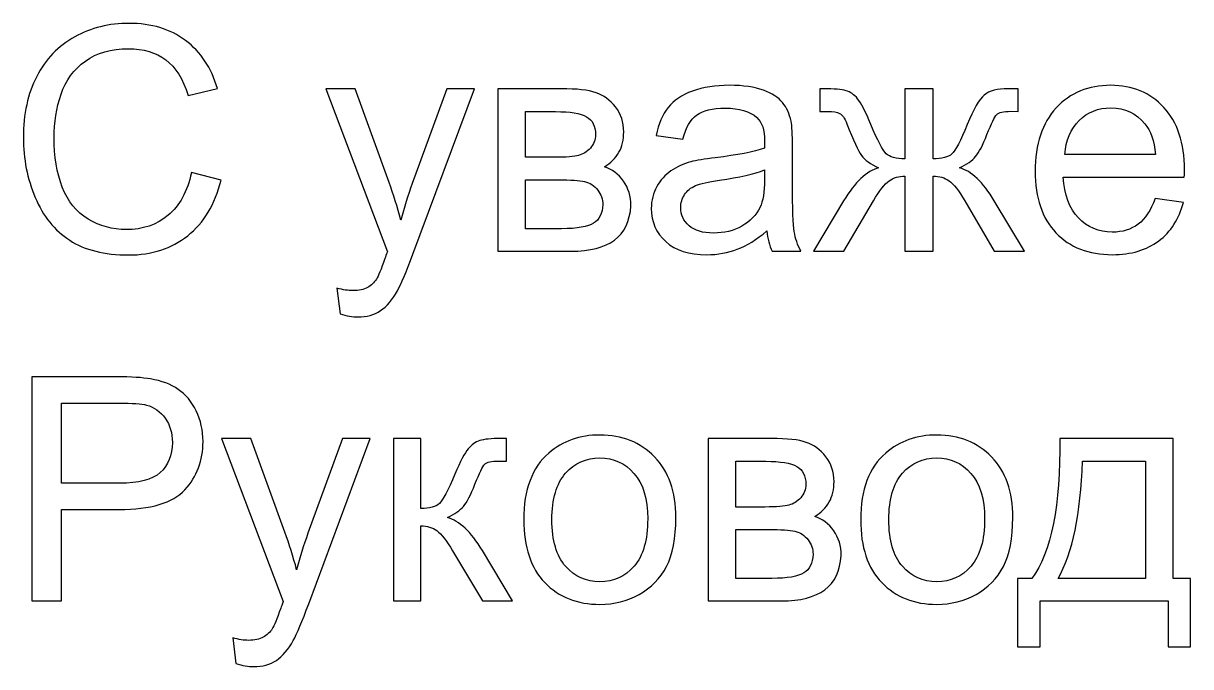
# Model space of a CAD drawing. Header units: centimetres. Extents: x 259 to 610, y 357 to 1252.
# Drawn here: x 290.21 to 303.36, y 1000.98 to 1008.23 of the extents above; entities that cross this region are included whole.
import ezdxf

# ---------------------------------------------------------------- set-up
doc = ezdxf.new("R2010")
doc.units = ezdxf.units.CM
doc.header["$MEASUREMENT"] = 0
doc.layers.add('layer 1', color=7, linetype='Continuous')

msp = doc.modelspace()

# ---------------------------------------------------------------- linework, layer by layer
at = {"layer": 'layer 1', "color": 250}
for points, knots in [([(292.10009, 1006.55055), (292.10009, 1006.55055), (292.43523, 1006.46588), (292.43523, 1006.46588), (292.43523, 1006.46588), (292.36526, 1006.1913), (292.23944, 1005.98258), (292.05776, 1005.83853), (292.05776, 1005.83853), (291.87608, 1005.69448), (291.65383, 1005.62216), (291.39101, 1005.62216), (291.39101, 1005.62216), (291.11937, 1005.62216), (290.8983, 1005.67743), (290.72779, 1005.78855), (290.72779, 1005.78855), (290.55728, 1005.89909), (290.42793, 1006.0596), (290.33915, 1006.2695), (290.33915, 1006.2695), (290.25036, 1006.47999), (290.20568, 1006.70518), (290.20568, 1006.94625), (290.20568, 1006.94625), (290.20568, 1007.20907), (290.25566, 1007.43837), (290.3562, 1007.63416), (290.3562, 1007.63416), (290.45674, 1007.82995), (290.59961, 1007.97871), (290.78482, 1008.08042), (290.78482, 1008.08042), (290.97003, 1008.18214), (291.17405, 1008.23271), (291.3963, 1008.23271), (291.3963, 1008.23271), (291.64912, 1008.23271), (291.86138, 1008.16862), (292.03306, 1008.03986), (292.03306, 1008.03986), (292.20534, 1007.91109), (292.32528, 1007.73059), (292.3929, 1007.49775), (292.3929, 1007.49775), (292.3929, 1007.49775), (292.06481, 1007.42014), (292.06481, 1007.42014), (292.06481, 1007.42014), (292.00661, 1007.60359), (291.92135, 1007.73764), (291.81023, 1007.82113), (291.81023, 1007.82113), (291.6991, 1007.90521), (291.55917, 1007.94696), (291.39042, 1007.94696), (291.39042, 1007.94696), (291.19698, 1007.94696), (291.0347, 1007.90051), (290.90476, 1007.80761), (290.90476, 1007.80761), (290.77483, 1007.71471), (290.6831, 1007.58948), (290.63077, 1007.43308), (290.63077, 1007.43308), (290.57786, 1007.27609), (290.5514, 1007.1144), (290.5514, 1006.94801), (290.5514, 1006.94801), (290.5514, 1006.7334), (290.58256, 1006.54584), (290.64489, 1006.38592), (290.64489, 1006.38592), (290.70721, 1006.22541), (290.80422, 1006.10605), (290.93593, 1006.02667), (290.93593, 1006.02667), (291.06763, 1005.9473), (291.20992, 1005.90791), (291.36338, 1005.90791), (291.36338, 1005.90791), (291.55035, 1005.90791), (291.70792, 1005.962), (291.83727, 1006.0696), (291.83727, 1006.0696), (291.96662, 1006.17778), (292.05423, 1006.33771), (292.10009, 1006.55055)], [0, 0, 0, 0, 0.04347826, 0.04347826, 0.04347826, 0.04347826, 0.08695652, 0.08695652, 0.08695652, 0.08695652, 0.13043478, 0.13043478, 0.13043478, 0.13043478, 0.17391304, 0.17391304, 0.17391304, 0.17391304, 0.2173913, 0.2173913, 0.2173913, 0.2173913, 0.26086957, 0.26086957, 0.26086957, 0.26086957, 0.30434783, 0.30434783, 0.30434783, 0.30434783, 0.34782609, 0.34782609, 0.34782609, 0.34782609, 0.39130435, 0.39130435, 0.39130435, 0.39130435, 0.43478261, 0.43478261, 0.43478261, 0.43478261, 0.47826087, 0.47826087, 0.47826087, 0.47826087, 0.52173913, 0.52173913, 0.52173913, 0.52173913, 0.56521739, 0.56521739, 0.56521739, 0.56521739, 0.60869565, 0.60869565, 0.60869565, 0.60869565, 0.65217391, 0.65217391, 0.65217391, 0.65217391, 0.69565217, 0.69565217, 0.69565217, 0.69565217, 0.73913043, 0.73913043, 0.73913043, 0.73913043, 0.7826087, 0.7826087, 0.7826087, 0.7826087, 0.82608696, 0.82608696, 0.82608696, 0.82608696, 0.86956522, 0.86956522, 0.86956522, 0.86956522, 0.91304348, 0.91304348, 0.91304348, 0.91304348, 1, 1, 1, 1]), ([(293.77578, 1004.9607), (293.77578, 1004.9607), (293.7405, 1005.24763), (293.7405, 1005.24763), (293.7405, 1005.24763), (293.80871, 1005.2294), (293.8675, 1005.21999), (293.91807, 1005.21999), (293.91807, 1005.21999), (293.98745, 1005.21999), (294.04272, 1005.23175), (294.08387, 1005.25468), (294.08387, 1005.25468), (294.12562, 1005.27761), (294.15972, 1005.30995), (294.18618, 1005.35111), (294.18618, 1005.35111), (294.20558, 1005.38227), (294.23733, 1005.45929), (294.28084, 1005.58276), (294.28084, 1005.58276), (294.28672, 1005.59981), (294.29554, 1005.6251), (294.30848, 1005.65861), (294.30848, 1005.65861), (294.30848, 1005.65861), (293.6135, 1007.4954), (293.6135, 1007.4954), (293.6135, 1007.4954), (293.6135, 1007.4954), (293.94511, 1007.4954), (293.94511, 1007.4954), (293.94511, 1007.4954), (293.94511, 1007.4954), (294.32729, 1006.43825), (294.32729, 1006.43825), (294.32729, 1006.43825), (294.37727, 1006.30478), (294.42136, 1006.16367), (294.46076, 1006.0155), (294.46076, 1006.0155), (294.49662, 1006.15485), (294.53896, 1006.29243), (294.58834, 1006.42766), (294.58834, 1006.42766), (294.58834, 1006.42766), (294.97875, 1007.4954), (294.97875, 1007.4954), (294.97875, 1007.4954), (294.97875, 1007.4954), (295.28861, 1007.4954), (295.28861, 1007.4954), (295.28861, 1007.4954), (295.28861, 1007.4954), (294.59658, 1005.63274), (294.59658, 1005.63274), (294.59658, 1005.63274), (294.52191, 1005.43225), (294.4637, 1005.29466), (294.42195, 1005.21882), (294.42195, 1005.21882), (294.36668, 1005.1171), (294.30318, 1005.04243), (294.23204, 1004.9948), (294.23204, 1004.9948), (294.16031, 1004.94718), (294.07505, 1004.92366), (293.97628, 1004.92366), (293.97628, 1004.92366), (293.9163, 1004.92366), (293.84928, 1004.93601), (293.77578, 1004.9607)], [0, 0, 0, 0, 0.05263158, 0.05263158, 0.05263158, 0.05263158, 0.10526316, 0.10526316, 0.10526316, 0.10526316, 0.15789474, 0.15789474, 0.15789474, 0.15789474, 0.21052632, 0.21052632, 0.21052632, 0.21052632, 0.26315789, 0.26315789, 0.26315789, 0.26315789, 0.31578947, 0.31578947, 0.31578947, 0.31578947, 0.36842105, 0.36842105, 0.36842105, 0.36842105, 0.42105263, 0.42105263, 0.42105263, 0.42105263, 0.47368421, 0.47368421, 0.47368421, 0.47368421, 0.52631579, 0.52631579, 0.52631579, 0.52631579, 0.57894737, 0.57894737, 0.57894737, 0.57894737, 0.63157895, 0.63157895, 0.63157895, 0.63157895, 0.68421053, 0.68421053, 0.68421053, 0.68421053, 0.73684211, 0.73684211, 0.73684211, 0.73684211, 0.78947368, 0.78947368, 0.78947368, 0.78947368, 0.84210526, 0.84210526, 0.84210526, 0.84210526, 0.89473684, 0.89473684, 0.89473684, 0.89473684, 1, 1, 1, 1]), ([(295.55377, 1007.4954), (295.55377, 1007.4954), (296.26815, 1007.4954), (296.26815, 1007.4954), (296.26815, 1007.4954), (296.44336, 1007.4954), (296.57389, 1007.4807), (296.65973, 1007.45131), (296.65973, 1007.45131), (296.74498, 1007.42191), (296.81848, 1007.3684), (296.87963, 1007.2902), (296.87963, 1007.2902), (296.94136, 1007.21142), (296.97194, 1007.11793), (296.97194, 1007.00857), (296.97194, 1007.00857), (296.97194, 1006.92096), (296.95371, 1006.84453), (296.91784, 1006.77985), (296.91784, 1006.77985), (296.88139, 1006.71459), (296.8273, 1006.65991), (296.75439, 1006.6164), (296.75439, 1006.6164), (296.84023, 1006.58759), (296.91138, 1006.53409), (296.96841, 1006.4553), (296.96841, 1006.4553), (297.02485, 1006.3771), (297.05308, 1006.28361), (297.05308, 1006.17602), (297.05308, 1006.17602), (297.0419, 1006.00257), (296.97958, 1005.8738), (296.86728, 1005.79031), (296.86728, 1005.79031), (296.75498, 1005.70624), (296.59153, 1005.66449), (296.37751, 1005.66449), (296.37751, 1005.66449), (296.37751, 1005.66449), (295.55377, 1005.66449), (295.55377, 1005.66449), (295.55377, 1005.66449), (295.55377, 1005.66449), (295.55377, 1007.4954), (295.55377, 1007.4954)], [0, 0, 0, 0, 0.07692308, 0.07692308, 0.07692308, 0.07692308, 0.15384615, 0.15384615, 0.15384615, 0.15384615, 0.23076923, 0.23076923, 0.23076923, 0.23076923, 0.30769231, 0.30769231, 0.30769231, 0.30769231, 0.38461538, 0.38461538, 0.38461538, 0.38461538, 0.46153846, 0.46153846, 0.46153846, 0.46153846, 0.53846154, 0.53846154, 0.53846154, 0.53846154, 0.61538462, 0.61538462, 0.61538462, 0.61538462, 0.69230769, 0.69230769, 0.69230769, 0.69230769, 0.76923077, 0.76923077, 0.76923077, 0.76923077, 0.84615385, 0.84615385, 0.84615385, 0.84615385, 1, 1, 1, 1]), ([(298.58472, 1005.8938), (298.46948, 1005.79561), (298.35835, 1005.72681), (298.25193, 1005.68624), (298.25193, 1005.68624), (298.14551, 1005.64568), (298.03144, 1005.62568), (297.90915, 1005.62568), (297.90915, 1005.62568), (297.70807, 1005.62568), (297.55343, 1005.67449), (297.44525, 1005.77267), (297.44525, 1005.77267), (297.33706, 1005.87028), (297.28297, 1005.99551), (297.28297, 1006.14779), (297.28297, 1006.14779), (297.28297, 1006.23716), (297.30355, 1006.31889), (297.34412, 1006.39297), (297.34412, 1006.39297), (297.38528, 1006.46706), (297.43878, 1006.52585), (297.50463, 1006.57054), (297.50463, 1006.57054), (297.57107, 1006.61522), (297.64515, 1006.64933), (297.72806, 1006.67226), (297.72806, 1006.67226), (297.7892, 1006.68813), (297.88151, 1006.70342), (298.0044, 1006.71871), (298.0044, 1006.71871), (298.25487, 1006.7481), (298.44008, 1006.78397), (298.55826, 1006.82513), (298.55826, 1006.82513), (298.55943, 1006.86746), (298.56002, 1006.89451), (298.56002, 1006.90568), (298.56002, 1006.90568), (298.56002, 1007.0315), (298.53062, 1007.12028), (298.47183, 1007.17202), (298.47183, 1007.17202), (298.39245, 1007.24199), (298.27427, 1007.27668), (298.11788, 1007.27668), (298.11788, 1007.27668), (297.97147, 1007.27668), (297.86329, 1007.25081), (297.79391, 1007.19966), (297.79391, 1007.19966), (297.72394, 1007.14851), (297.67279, 1007.05796), (297.63927, 1006.92743), (297.63927, 1006.92743), (297.63927, 1006.92743), (297.33589, 1006.96976), (297.33589, 1006.96976), (297.33589, 1006.96976), (297.36352, 1007.0997), (297.40879, 1007.20495), (297.47229, 1007.28491), (297.47229, 1007.28491), (297.53579, 1007.36488), (297.62752, 1007.42602), (297.74746, 1007.46953), (297.74746, 1007.46953), (297.86682, 1007.51245), (298.00616, 1007.53421), (298.16374, 1007.53421), (298.16374, 1007.53421), (298.32013, 1007.53421), (298.44772, 1007.51598), (298.54591, 1007.47894), (298.54591, 1007.47894), (298.64351, 1007.4419), (298.71583, 1007.39604), (298.76169, 1007.34018), (298.76169, 1007.34018), (298.80755, 1007.28432), (298.83989, 1007.21377), (298.85871, 1007.12851), (298.85871, 1007.12851), (298.8687, 1007.0756), (298.87399, 1006.98035), (298.87399, 1006.84335), (298.87399, 1006.84335), (298.87399, 1006.84335), (298.87399, 1006.43178), (298.87399, 1006.43178), (298.87399, 1006.43178), (298.87399, 1006.14427), (298.88046, 1005.96259), (298.8934, 1005.88556), (298.8934, 1005.88556), (298.90574, 1005.80854), (298.93161, 1005.73505), (298.96924, 1005.66449), (298.96924, 1005.66449), (298.96924, 1005.66449), (298.64469, 1005.66449), (298.64469, 1005.66449), (298.64469, 1005.66449), (298.61353, 1005.72975), (298.59354, 1005.80619), (298.58472, 1005.8938)], [0, 0, 0, 0, 0.03571429, 0.03571429, 0.03571429, 0.03571429, 0.07142857, 0.07142857, 0.07142857, 0.07142857, 0.10714286, 0.10714286, 0.10714286, 0.10714286, 0.14285714, 0.14285714, 0.14285714, 0.14285714, 0.17857143, 0.17857143, 0.17857143, 0.17857143, 0.21428571, 0.21428571, 0.21428571, 0.21428571, 0.25, 0.25, 0.25, 0.25, 0.28571429, 0.28571429, 0.28571429, 0.28571429, 0.32142857, 0.32142857, 0.32142857, 0.32142857, 0.35714286, 0.35714286, 0.35714286, 0.35714286, 0.39285714, 0.39285714, 0.39285714, 0.39285714, 0.42857143, 0.42857143, 0.42857143, 0.42857143, 0.46428571, 0.46428571, 0.46428571, 0.46428571, 0.5, 0.5, 0.5, 0.5, 0.53571429, 0.53571429, 0.53571429, 0.53571429, 0.57142857, 0.57142857, 0.57142857, 0.57142857, 0.60714286, 0.60714286, 0.60714286, 0.60714286, 0.64285714, 0.64285714, 0.64285714, 0.64285714, 0.67857143, 0.67857143, 0.67857143, 0.67857143, 0.71428571, 0.71428571, 0.71428571, 0.71428571, 0.75, 0.75, 0.75, 0.75, 0.78571429, 0.78571429, 0.78571429, 0.78571429, 0.82142857, 0.82142857, 0.82142857, 0.82142857, 0.85714286, 0.85714286, 0.85714286, 0.85714286, 0.89285714, 0.89285714, 0.89285714, 0.89285714, 0.92857143, 0.92857143, 0.92857143, 0.92857143, 1, 1, 1, 1]), ([(300.45855, 1007.4954), (300.45855, 1007.4954), (300.45855, 1006.70518), (300.45855, 1006.70518), (300.45855, 1006.70518), (300.55851, 1006.70518), (300.62906, 1006.724), (300.66963, 1006.76104), (300.66963, 1006.76104), (300.7102, 1006.79867), (300.76841, 1006.90862), (300.84367, 1007.09206), (300.84367, 1007.09206), (300.91422, 1007.2661), (300.97831, 1007.37663), (301.03593, 1007.42485), (301.03593, 1007.42485), (301.09238, 1007.47188), (301.18175, 1007.4954), (301.30463, 1007.4954), (301.30463, 1007.4954), (301.30463, 1007.4954), (301.41811, 1007.4954), (301.41811, 1007.4954), (301.41811, 1007.4954), (301.41811, 1007.4954), (301.41811, 1007.23964), (301.41811, 1007.23964), (301.41811, 1007.23964), (301.41811, 1007.23964), (301.33403, 1007.2414), (301.33403, 1007.2414), (301.33403, 1007.2414), (301.25112, 1007.2414), (301.1988, 1007.22906), (301.17587, 1007.20495), (301.17587, 1007.20495), (301.15176, 1007.17967), (301.11472, 1007.10441), (301.06533, 1006.97917), (301.06533, 1006.97917), (301.01947, 1006.85923), (300.97713, 1006.77691), (300.93833, 1006.73046), (300.93833, 1006.73046), (300.89952, 1006.6846), (300.83838, 1006.64286), (300.75606, 1006.60464), (300.75606, 1006.60464), (300.89012, 1006.56878), (301.02064, 1006.44472), (301.14823, 1006.23187), (301.14823, 1006.23187), (301.14823, 1006.23187), (301.48866, 1005.66449), (301.48866, 1005.66449), (301.48866, 1005.66449), (301.48866, 1005.66449), (301.14764, 1005.66449), (301.14764, 1005.66449), (301.14764, 1005.66449), (301.14764, 1005.66449), (300.81603, 1006.23129), (300.81603, 1006.23129), (300.81603, 1006.23129), (300.74842, 1006.34653), (300.68903, 1006.42178), (300.63906, 1006.45765), (300.63906, 1006.45765), (300.58849, 1006.49352), (300.52852, 1006.51115), (300.45855, 1006.51115), (300.45855, 1006.51115), (300.45855, 1006.51115), (300.45855, 1005.66449), (300.45855, 1005.66449), (300.45855, 1005.66449), (300.45855, 1005.66449), (300.14105, 1005.66449), (300.14105, 1005.66449), (300.14105, 1005.66449), (300.14105, 1005.66449), (300.14105, 1006.51115), (300.14105, 1006.51115), (300.14105, 1006.51115), (300.07226, 1006.51115), (300.01288, 1006.49352), (299.9629, 1006.45824), (299.9629, 1006.45824), (299.91234, 1006.42296), (299.85354, 1006.34711), (299.78651, 1006.2307), (299.78651, 1006.2307), (299.78651, 1006.2307), (299.45196, 1005.66449), (299.45196, 1005.66449), (299.45196, 1005.66449), (299.45196, 1005.66449), (299.11094, 1005.66449), (299.11094, 1005.66449), (299.11094, 1005.66449), (299.11094, 1005.66449), (299.4502, 1006.23187), (299.4502, 1006.23187), (299.4502, 1006.23187), (299.57896, 1006.44472), (299.71067, 1006.56878), (299.84472, 1006.60464), (299.84472, 1006.60464), (299.753, 1006.64697), (299.68832, 1006.69342), (299.65187, 1006.7434), (299.65187, 1006.7434), (299.61483, 1006.79338), (299.56015, 1006.91273), (299.48665, 1007.10147), (299.48665, 1007.10147), (299.46137, 1007.16497), (299.43432, 1007.20377), (299.40551, 1007.21788), (299.40551, 1007.21788), (299.37553, 1007.23258), (299.33143, 1007.23964), (299.27263, 1007.23964), (299.27263, 1007.23964), (299.25793, 1007.23964), (299.22736, 1007.23905), (299.1815, 1007.23788), (299.1815, 1007.23788), (299.1815, 1007.23788), (299.1815, 1007.4954), (299.1815, 1007.4954), (299.1815, 1007.4954), (299.1815, 1007.4954), (299.22442, 1007.4954), (299.22442, 1007.4954), (299.22442, 1007.4954), (299.34437, 1007.4954), (299.42844, 1007.48835), (299.47724, 1007.47365), (299.47724, 1007.47365), (299.52605, 1007.45954), (299.56955, 1007.42896), (299.60836, 1007.38251), (299.60836, 1007.38251), (299.64658, 1007.33607), (299.69655, 1007.23964), (299.7577, 1007.09206), (299.7577, 1007.09206), (299.83237, 1006.91156), (299.88999, 1006.8022), (299.92998, 1006.76339), (299.92998, 1006.76339), (299.96996, 1006.72458), (300.04051, 1006.70518), (300.14105, 1006.70518), (300.14105, 1006.70518), (300.14105, 1006.70518), (300.14105, 1007.4954), (300.14105, 1007.4954), (300.14105, 1007.4954), (300.14105, 1007.4954), (300.45855, 1007.4954), (300.45855, 1007.4954)], [0, 0, 0, 0, 0.02380952, 0.02380952, 0.02380952, 0.02380952, 0.04761905, 0.04761905, 0.04761905, 0.04761905, 0.07142857, 0.07142857, 0.07142857, 0.07142857, 0.0952381, 0.0952381, 0.0952381, 0.0952381, 0.11904762, 0.11904762, 0.11904762, 0.11904762, 0.14285714, 0.14285714, 0.14285714, 0.14285714, 0.16666667, 0.16666667, 0.16666667, 0.16666667, 0.19047619, 0.19047619, 0.19047619, 0.19047619, 0.21428571, 0.21428571, 0.21428571, 0.21428571, 0.23809524, 0.23809524, 0.23809524, 0.23809524, 0.26190476, 0.26190476, 0.26190476, 0.26190476, 0.28571429, 0.28571429, 0.28571429, 0.28571429, 0.30952381, 0.30952381, 0.30952381, 0.30952381, 0.33333333, 0.33333333, 0.33333333, 0.33333333, 0.35714286, 0.35714286, 0.35714286, 0.35714286, 0.38095238, 0.38095238, 0.38095238, 0.38095238, 0.4047619, 0.4047619, 0.4047619, 0.4047619, 0.42857143, 0.42857143, 0.42857143, 0.42857143, 0.45238095, 0.45238095, 0.45238095, 0.45238095, 0.47619048, 0.47619048, 0.47619048, 0.47619048, 0.5, 0.5, 0.5, 0.5, 0.52380952, 0.52380952, 0.52380952, 0.52380952, 0.54761905, 0.54761905, 0.54761905, 0.54761905, 0.57142857, 0.57142857, 0.57142857, 0.57142857, 0.5952381, 0.5952381, 0.5952381, 0.5952381, 0.61904762, 0.61904762, 0.61904762, 0.61904762, 0.64285714, 0.64285714, 0.64285714, 0.64285714, 0.66666667, 0.66666667, 0.66666667, 0.66666667, 0.69047619, 0.69047619, 0.69047619, 0.69047619, 0.71428571, 0.71428571, 0.71428571, 0.71428571, 0.73809524, 0.73809524, 0.73809524, 0.73809524, 0.76190476, 0.76190476, 0.76190476, 0.76190476, 0.78571429, 0.78571429, 0.78571429, 0.78571429, 0.80952381, 0.80952381, 0.80952381, 0.80952381, 0.83333333, 0.83333333, 0.83333333, 0.83333333, 0.85714286, 0.85714286, 0.85714286, 0.85714286, 0.88095238, 0.88095238, 0.88095238, 0.88095238, 0.9047619, 0.9047619, 0.9047619, 0.9047619, 0.92857143, 0.92857143, 0.92857143, 0.92857143, 0.95238095, 0.95238095, 0.95238095, 0.95238095, 1, 1, 1, 1]), ([(302.95974, 1006.25716), (302.95974, 1006.25716), (303.28077, 1006.21482), (303.28077, 1006.21482), (303.28077, 1006.21482), (303.23079, 1006.02844), (303.13731, 1005.88321), (303.0009, 1005.78032), (303.0009, 1005.78032), (302.86449, 1005.67743), (302.69046, 1005.62568), (302.4782, 1005.62568), (302.4782, 1005.62568), (302.21127, 1005.62568), (301.9996, 1005.708), (301.8432, 1005.87263), (301.8432, 1005.87263), (301.68681, 1006.03667), (301.60861, 1006.26774), (301.60861, 1006.56466), (301.60861, 1006.56466), (301.60861, 1006.87158), (301.68739, 1007.11029), (301.84556, 1007.27962), (301.84556, 1007.27962), (302.00372, 1007.44954), (302.20892, 1007.53421), (302.46115, 1007.53421), (302.46115, 1007.53421), (302.70516, 1007.53421), (302.90447, 1007.45131), (303.05911, 1007.28491), (303.05911, 1007.28491), (303.21374, 1007.11852), (303.29135, 1006.88451), (303.29135, 1006.58289), (303.29135, 1006.58289), (303.29135, 1006.56466), (303.29077, 1006.53703), (303.28959, 1006.50057), (303.28959, 1006.50057), (303.28959, 1006.50057), (301.92611, 1006.50057), (301.92611, 1006.50057), (301.92611, 1006.50057), (301.93787, 1006.30008), (301.99431, 1006.14603), (302.09662, 1006.03961), (302.09662, 1006.03961), (302.19833, 1005.93319), (302.32592, 1005.87968), (302.4782, 1005.87968), (302.4782, 1005.87968), (302.59168, 1005.87968), (302.68869, 1005.90967), (302.76866, 1005.96964), (302.76866, 1005.96964), (302.84921, 1006.02961), (302.91271, 1006.12545), (302.95974, 1006.25716)], [0, 0, 0, 0, 0.0625, 0.0625, 0.0625, 0.0625, 0.125, 0.125, 0.125, 0.125, 0.1875, 0.1875, 0.1875, 0.1875, 0.25, 0.25, 0.25, 0.25, 0.3125, 0.3125, 0.3125, 0.3125, 0.375, 0.375, 0.375, 0.375, 0.4375, 0.4375, 0.4375, 0.4375, 0.5, 0.5, 0.5, 0.5, 0.5625, 0.5625, 0.5625, 0.5625, 0.625, 0.625, 0.625, 0.625, 0.6875, 0.6875, 0.6875, 0.6875, 0.75, 0.75, 0.75, 0.75, 0.8125, 0.8125, 0.8125, 0.8125, 0.875, 0.875, 0.875, 0.875, 1, 1, 1, 1]), ([(295.86422, 1006.72282), (295.86422, 1006.72282), (296.19348, 1006.72282), (296.19348, 1006.72282), (296.19348, 1006.72282), (296.32459, 1006.72282), (296.41514, 1006.72988), (296.46394, 1006.7434), (296.46394, 1006.7434), (296.51333, 1006.75751), (296.55742, 1006.78514), (296.59623, 1006.82748), (296.59623, 1006.82748), (296.63503, 1006.86922), (296.65444, 1006.91979), (296.65444, 1006.97858), (296.65444, 1006.97858), (296.65444, 1007.0756), (296.62034, 1007.14263), (296.55272, 1007.18084), (296.55272, 1007.18084), (296.48452, 1007.21906), (296.3681, 1007.23788), (296.20347, 1007.23788), (296.20347, 1007.23788), (296.20347, 1007.23788), (295.86422, 1007.23788), (295.86422, 1007.23788), (295.86422, 1007.23788), (295.86422, 1007.23788), (295.86422, 1006.72282), (295.86422, 1006.72282)], [0, 0, 0, 0, 0.11111111, 0.11111111, 0.11111111, 0.11111111, 0.22222222, 0.22222222, 0.22222222, 0.22222222, 0.33333333, 0.33333333, 0.33333333, 0.33333333, 0.44444444, 0.44444444, 0.44444444, 0.44444444, 0.55555556, 0.55555556, 0.55555556, 0.55555556, 0.66666667, 0.66666667, 0.66666667, 0.66666667, 0.77777778, 0.77777778, 0.77777778, 0.77777778, 1, 1, 1, 1]), ([(301.94375, 1006.75457), (301.94375, 1006.75457), (302.96327, 1006.75457), (302.96327, 1006.75457), (302.96327, 1006.75457), (302.94975, 1006.90862), (302.91035, 1007.02386), (302.84627, 1007.10088), (302.84627, 1007.10088), (302.74808, 1007.22024), (302.6199, 1007.28021), (302.46292, 1007.28021), (302.46292, 1007.28021), (302.32063, 1007.28021), (302.20127, 1007.23258), (302.10426, 1007.13733), (302.10426, 1007.13733), (302.00783, 1007.04208), (301.95433, 1006.9145), (301.94375, 1006.75457)], [0, 0, 0, 0, 0.16666667, 0.16666667, 0.16666667, 0.16666667, 0.33333333, 0.33333333, 0.33333333, 0.33333333, 0.5, 0.5, 0.5, 0.5, 0.66666667, 0.66666667, 0.66666667, 0.66666667, 1, 1, 1, 1]), ([(298.56002, 1006.58171), (298.44713, 1006.53585), (298.2778, 1006.49704), (298.05202, 1006.46529), (298.05202, 1006.46529), (297.92385, 1006.44707), (297.8333, 1006.42649), (297.78039, 1006.40356), (297.78039, 1006.40356), (297.72747, 1006.38063), (297.6869, 1006.34711), (297.65809, 1006.3036), (297.65809, 1006.3036), (297.62928, 1006.25951), (297.61458, 1006.21071), (297.61458, 1006.15661), (297.61458, 1006.15661), (297.61458, 1006.07489), (297.64574, 1006.0061), (297.70865, 1005.95142), (297.70865, 1005.95142), (297.77157, 1005.89673), (297.86329, 1005.8691), (297.98382, 1005.8691), (297.98382, 1005.8691), (298.10318, 1005.8691), (298.2096, 1005.89497), (298.30308, 1005.9473), (298.30308, 1005.9473), (298.39598, 1005.99904), (298.46477, 1006.07018), (298.50828, 1006.16014), (298.50828, 1006.16014), (298.5418, 1006.23011), (298.55826, 1006.333), (298.55826, 1006.46882), (298.55826, 1006.46882), (298.55826, 1006.46882), (298.56002, 1006.58171), (298.56002, 1006.58171)], [0, 0, 0, 0, 0.09090909, 0.09090909, 0.09090909, 0.09090909, 0.18181818, 0.18181818, 0.18181818, 0.18181818, 0.27272727, 0.27272727, 0.27272727, 0.27272727, 0.36363636, 0.36363636, 0.36363636, 0.36363636, 0.45454545, 0.45454545, 0.45454545, 0.45454545, 0.54545455, 0.54545455, 0.54545455, 0.54545455, 0.63636364, 0.63636364, 0.63636364, 0.63636364, 0.72727273, 0.72727273, 0.72727273, 0.72727273, 0.81818182, 0.81818182, 0.81818182, 0.81818182, 1, 1, 1, 1]), ([(295.86422, 1005.91849), (295.86422, 1005.91849), (296.27167, 1005.91849), (296.27167, 1005.91849), (296.27167, 1005.91849), (296.44689, 1005.91849), (296.56742, 1005.93907), (296.63268, 1005.97964), (296.63268, 1005.97964), (296.69795, 1006.02079), (296.73205, 1006.09076), (296.73558, 1006.1913), (296.73558, 1006.1913), (296.73558, 1006.24951), (296.71676, 1006.30419), (296.67913, 1006.35417), (296.67913, 1006.35417), (296.64091, 1006.40415), (296.59153, 1006.4359), (296.53097, 1006.44883), (296.53097, 1006.44883), (296.47041, 1006.46235), (296.3728, 1006.46882), (296.23875, 1006.46882), (296.23875, 1006.46882), (296.23875, 1006.46882), (295.86422, 1006.46882), (295.86422, 1006.46882), (295.86422, 1006.46882), (295.86422, 1006.46882), (295.86422, 1005.91849), (295.86422, 1005.91849)], [0, 0, 0, 0, 0.11111111, 0.11111111, 0.11111111, 0.11111111, 0.22222222, 0.22222222, 0.22222222, 0.22222222, 0.33333333, 0.33333333, 0.33333333, 0.33333333, 0.44444444, 0.44444444, 0.44444444, 0.44444444, 0.55555556, 0.55555556, 0.55555556, 0.55555556, 0.66666667, 0.66666667, 0.66666667, 0.66666667, 0.77777778, 0.77777778, 0.77777778, 0.77777778, 1, 1, 1, 1]), ([(290.30093, 1001.72338), (290.30093, 1001.72338), (290.30093, 1004.24926), (290.30093, 1004.24926), (290.30093, 1004.24926), (290.30093, 1004.24926), (291.2546, 1004.24926), (291.2546, 1004.24926), (291.2546, 1004.24926), (291.42217, 1004.24926), (291.55035, 1004.24103), (291.63913, 1004.22516), (291.63913, 1004.22516), (291.76319, 1004.20458), (291.86726, 1004.16518), (291.95134, 1004.10756), (291.95134, 1004.10756), (292.03542, 1004.04936), (292.10303, 1003.96822), (292.15418, 1003.86415), (292.15418, 1003.86415), (292.20534, 1003.76008), (292.23062, 1003.64543), (292.23062, 1003.52019), (292.23062, 1003.52019), (292.23062, 1003.30617), (292.16241, 1003.12449), (292.02542, 1002.97633), (292.02542, 1002.97633), (291.88901, 1002.82757), (291.64148, 1002.75349), (291.284, 1002.75349), (291.284, 1002.75349), (291.284, 1002.75349), (290.63607, 1002.75349), (290.63607, 1002.75349), (290.63607, 1002.75349), (290.63607, 1002.75349), (290.63607, 1001.72338), (290.63607, 1001.72338), (290.63607, 1001.72338), (290.63607, 1001.72338), (290.30093, 1001.72338), (290.30093, 1001.72338)], [0, 0, 0, 0, 0.08333333, 0.08333333, 0.08333333, 0.08333333, 0.16666667, 0.16666667, 0.16666667, 0.16666667, 0.25, 0.25, 0.25, 0.25, 0.33333333, 0.33333333, 0.33333333, 0.33333333, 0.41666667, 0.41666667, 0.41666667, 0.41666667, 0.5, 0.5, 0.5, 0.5, 0.58333333, 0.58333333, 0.58333333, 0.58333333, 0.66666667, 0.66666667, 0.66666667, 0.66666667, 0.75, 0.75, 0.75, 0.75, 0.83333333, 0.83333333, 0.83333333, 0.83333333, 1, 1, 1, 1]), ([(290.63607, 1003.04982), (290.63607, 1003.04982), (291.2887, 1003.04982), (291.2887, 1003.04982), (291.2887, 1003.04982), (291.50507, 1003.04982), (291.65794, 1003.0898), (291.74908, 1003.17035), (291.74908, 1003.17035), (291.83962, 1003.2509), (291.8849, 1003.36379), (291.8849, 1003.5102), (291.8849, 1003.5102), (291.8849, 1003.61544), (291.85844, 1003.70599), (291.80493, 1003.78125), (291.80493, 1003.78125), (291.75143, 1003.8565), (291.68087, 1003.90648), (291.59386, 1003.93059), (291.59386, 1003.93059), (291.53741, 1003.94529), (291.43334, 1003.95293), (291.28224, 1003.95293), (291.28224, 1003.95293), (291.28224, 1003.95293), (290.63607, 1003.95293), (290.63607, 1003.95293), (290.63607, 1003.95293), (290.63607, 1003.95293), (290.63607, 1003.04982), (290.63607, 1003.04982)], [0, 0, 0, 0, 0.11111111, 0.11111111, 0.11111111, 0.11111111, 0.22222222, 0.22222222, 0.22222222, 0.22222222, 0.33333333, 0.33333333, 0.33333333, 0.33333333, 0.44444444, 0.44444444, 0.44444444, 0.44444444, 0.55555556, 0.55555556, 0.55555556, 0.55555556, 0.66666667, 0.66666667, 0.66666667, 0.66666667, 0.77777778, 0.77777778, 0.77777778, 0.77777778, 1, 1, 1, 1]), ([(292.60103, 1001.01959), (292.60103, 1001.01959), (292.56575, 1001.30652), (292.56575, 1001.30652), (292.56575, 1001.30652), (292.63396, 1001.28829), (292.69275, 1001.27888), (292.74332, 1001.27888), (292.74332, 1001.27888), (292.8127, 1001.27888), (292.86797, 1001.29064), (292.90912, 1001.31357), (292.90912, 1001.31357), (292.95087, 1001.3365), (292.98497, 1001.36884), (293.01143, 1001.41), (293.01143, 1001.41), (293.03083, 1001.44116), (293.06258, 1001.51818), (293.10609, 1001.64165), (293.10609, 1001.64165), (293.11197, 1001.6587), (293.12079, 1001.68399), (293.13373, 1001.7175), (293.13373, 1001.7175), (293.13373, 1001.7175), (292.43875, 1003.55429), (292.43875, 1003.55429), (292.43875, 1003.55429), (292.43875, 1003.55429), (292.77036, 1003.55429), (292.77036, 1003.55429), (292.77036, 1003.55429), (292.77036, 1003.55429), (293.15254, 1002.49714), (293.15254, 1002.49714), (293.15254, 1002.49714), (293.20252, 1002.36367), (293.24661, 1002.22256), (293.28601, 1002.07439), (293.28601, 1002.07439), (293.32187, 1002.21374), (293.36421, 1002.35132), (293.41359, 1002.48655), (293.41359, 1002.48655), (293.41359, 1002.48655), (293.804, 1003.55429), (293.804, 1003.55429), (293.804, 1003.55429), (293.804, 1003.55429), (294.11386, 1003.55429), (294.11386, 1003.55429), (294.11386, 1003.55429), (294.11386, 1003.55429), (293.42183, 1001.69163), (293.42183, 1001.69163), (293.42183, 1001.69163), (293.34716, 1001.49114), (293.28895, 1001.35355), (293.2472, 1001.27771), (293.2472, 1001.27771), (293.19193, 1001.17599), (293.12843, 1001.10132), (293.05729, 1001.05369), (293.05729, 1001.05369), (292.98556, 1001.00607), (292.9003, 1000.98255), (292.80153, 1000.98255), (292.80153, 1000.98255), (292.74155, 1000.98255), (292.67453, 1000.9949), (292.60103, 1001.01959)], [0, 0, 0, 0, 0.05263158, 0.05263158, 0.05263158, 0.05263158, 0.10526316, 0.10526316, 0.10526316, 0.10526316, 0.15789474, 0.15789474, 0.15789474, 0.15789474, 0.21052632, 0.21052632, 0.21052632, 0.21052632, 0.26315789, 0.26315789, 0.26315789, 0.26315789, 0.31578947, 0.31578947, 0.31578947, 0.31578947, 0.36842105, 0.36842105, 0.36842105, 0.36842105, 0.42105263, 0.42105263, 0.42105263, 0.42105263, 0.47368421, 0.47368421, 0.47368421, 0.47368421, 0.52631579, 0.52631579, 0.52631579, 0.52631579, 0.57894737, 0.57894737, 0.57894737, 0.57894737, 0.63157895, 0.63157895, 0.63157895, 0.63157895, 0.68421053, 0.68421053, 0.68421053, 0.68421053, 0.73684211, 0.73684211, 0.73684211, 0.73684211, 0.78947368, 0.78947368, 0.78947368, 0.78947368, 0.84210526, 0.84210526, 0.84210526, 0.84210526, 0.89473684, 0.89473684, 0.89473684, 0.89473684, 1, 1, 1, 1]), ([(294.3755, 1003.55429), (294.3755, 1003.55429), (294.68594, 1003.55429), (294.68594, 1003.55429), (294.68594, 1003.55429), (294.68594, 1003.55429), (294.68594, 1002.76407), (294.68594, 1002.76407), (294.68594, 1002.76407), (294.78472, 1002.76407), (294.8541, 1002.78289), (294.89408, 1002.8211), (294.89408, 1002.8211), (294.93347, 1002.85873), (294.99168, 1002.96868), (295.06929, 1003.15154), (295.06929, 1003.15154), (295.13044, 1003.29618), (295.17983, 1003.39143), (295.21746, 1003.43729), (295.21746, 1003.43729), (295.25567, 1003.48315), (295.29918, 1003.51431), (295.34857, 1003.53019), (295.34857, 1003.53019), (295.39855, 1003.54606), (295.47792, 1003.55429), (295.5867, 1003.55429), (295.5867, 1003.55429), (295.5867, 1003.55429), (295.64902, 1003.55429), (295.64902, 1003.55429), (295.64902, 1003.55429), (295.64902, 1003.55429), (295.64902, 1003.29853), (295.64902, 1003.29853), (295.64902, 1003.29853), (295.64902, 1003.29853), (295.56259, 1003.30029), (295.56259, 1003.30029), (295.56259, 1003.30029), (295.48086, 1003.30029), (295.42853, 1003.28795), (295.4056, 1003.26384), (295.4056, 1003.26384), (295.3815, 1003.23856), (295.34446, 1003.1633), (295.29507, 1003.03806), (295.29507, 1003.03806), (295.24803, 1002.91812), (295.20511, 1002.83522), (295.16572, 1002.78935), (295.16572, 1002.78935), (295.12691, 1002.74349), (295.06635, 1002.70175), (294.98462, 1002.66353), (294.98462, 1002.66353), (295.11809, 1002.62767), (295.24979, 1002.50361), (295.37915, 1002.29076), (295.37915, 1002.29076), (295.37915, 1002.29076), (295.71958, 1001.72338), (295.71958, 1001.72338), (295.71958, 1001.72338), (295.71958, 1001.72338), (295.37856, 1001.72338), (295.37856, 1001.72338), (295.37856, 1001.72338), (295.37856, 1001.72338), (295.04283, 1002.289), (295.04283, 1002.289), (295.04283, 1002.289), (294.97522, 1002.40365), (294.91642, 1002.47891), (294.86644, 1002.51536), (294.86644, 1002.51536), (294.81588, 1002.55182), (294.75591, 1002.57004), (294.68594, 1002.57004), (294.68594, 1002.57004), (294.68594, 1002.57004), (294.68594, 1001.72338), (294.68594, 1001.72338), (294.68594, 1001.72338), (294.68594, 1001.72338), (294.3755, 1001.72338), (294.3755, 1001.72338), (294.3755, 1001.72338), (294.3755, 1001.72338), (294.3755, 1003.55429), (294.3755, 1003.55429)], [0, 0, 0, 0, 0.04166667, 0.04166667, 0.04166667, 0.04166667, 0.08333333, 0.08333333, 0.08333333, 0.08333333, 0.125, 0.125, 0.125, 0.125, 0.16666667, 0.16666667, 0.16666667, 0.16666667, 0.20833333, 0.20833333, 0.20833333, 0.20833333, 0.25, 0.25, 0.25, 0.25, 0.29166667, 0.29166667, 0.29166667, 0.29166667, 0.33333333, 0.33333333, 0.33333333, 0.33333333, 0.375, 0.375, 0.375, 0.375, 0.41666667, 0.41666667, 0.41666667, 0.41666667, 0.45833333, 0.45833333, 0.45833333, 0.45833333, 0.5, 0.5, 0.5, 0.5, 0.54166667, 0.54166667, 0.54166667, 0.54166667, 0.58333333, 0.58333333, 0.58333333, 0.58333333, 0.625, 0.625, 0.625, 0.625, 0.66666667, 0.66666667, 0.66666667, 0.66666667, 0.70833333, 0.70833333, 0.70833333, 0.70833333, 0.75, 0.75, 0.75, 0.75, 0.79166667, 0.79166667, 0.79166667, 0.79166667, 0.83333333, 0.83333333, 0.83333333, 0.83333333, 0.875, 0.875, 0.875, 0.875, 0.91666667, 0.91666667, 0.91666667, 0.91666667, 1, 1, 1, 1]), ([(295.8454, 1002.63884), (295.8454, 1002.97691), (295.93947, 1003.22739), (296.12821, 1003.39025), (296.12821, 1003.39025), (296.28519, 1003.52548), (296.47746, 1003.5931), (296.70382, 1003.5931), (296.70382, 1003.5931), (296.95488, 1003.5931), (297.16067, 1003.51078), (297.32059, 1003.34615), (297.32059, 1003.34615), (297.47993, 1003.18211), (297.55989, 1002.95457), (297.55989, 1002.66471), (297.55989, 1002.66471), (297.55989, 1002.42952), (297.52461, 1002.2449), (297.45406, 1002.11026), (297.45406, 1002.11026), (297.3835, 1001.97562), (297.28061, 1001.87096), (297.14538, 1001.79629), (297.14538, 1001.79629), (297.01074, 1001.72162), (296.86316, 1001.68457), (296.70382, 1001.68457), (296.70382, 1001.68457), (296.44747, 1001.68457), (296.24051, 1001.7663), (296.08234, 1001.93034), (296.08234, 1001.93034), (295.92418, 1002.09438), (295.8454, 1002.33074), (295.8454, 1002.63884)], [0, 0, 0, 0, 0.1, 0.1, 0.1, 0.1, 0.2, 0.2, 0.2, 0.2, 0.3, 0.3, 0.3, 0.3, 0.4, 0.4, 0.4, 0.4, 0.5, 0.5, 0.5, 0.5, 0.6, 0.6, 0.6, 0.6, 0.7, 0.7, 0.7, 0.7, 0.8, 0.8, 0.8, 0.8, 1, 1, 1, 1]), ([(297.92384, 1003.55429), (297.92384, 1003.55429), (298.63822, 1003.55429), (298.63822, 1003.55429), (298.63822, 1003.55429), (298.81343, 1003.55429), (298.94396, 1003.53959), (299.0298, 1003.5102), (299.0298, 1003.5102), (299.11505, 1003.4808), (299.18855, 1003.42729), (299.2497, 1003.34909), (299.2497, 1003.34909), (299.31143, 1003.27031), (299.34201, 1003.17682), (299.34201, 1003.06746), (299.34201, 1003.06746), (299.34201, 1002.97985), (299.32378, 1002.90342), (299.28791, 1002.83874), (299.28791, 1002.83874), (299.25146, 1002.77348), (299.19737, 1002.7188), (299.12446, 1002.67529), (299.12446, 1002.67529), (299.2103, 1002.64648), (299.28145, 1002.59298), (299.33848, 1002.51419), (299.33848, 1002.51419), (299.39492, 1002.43599), (299.42315, 1002.3425), (299.42315, 1002.23491), (299.42315, 1002.23491), (299.41197, 1002.06146), (299.34965, 1001.93269), (299.23735, 1001.8492), (299.23735, 1001.8492), (299.12505, 1001.76513), (298.9616, 1001.72338), (298.74758, 1001.72338), (298.74758, 1001.72338), (298.74758, 1001.72338), (297.92384, 1001.72338), (297.92384, 1001.72338), (297.92384, 1001.72338), (297.92384, 1001.72338), (297.92384, 1003.55429), (297.92384, 1003.55429)], [0, 0, 0, 0, 0.07692308, 0.07692308, 0.07692308, 0.07692308, 0.15384615, 0.15384615, 0.15384615, 0.15384615, 0.23076923, 0.23076923, 0.23076923, 0.23076923, 0.30769231, 0.30769231, 0.30769231, 0.30769231, 0.38461538, 0.38461538, 0.38461538, 0.38461538, 0.46153846, 0.46153846, 0.46153846, 0.46153846, 0.53846154, 0.53846154, 0.53846154, 0.53846154, 0.61538462, 0.61538462, 0.61538462, 0.61538462, 0.69230769, 0.69230769, 0.69230769, 0.69230769, 0.76923077, 0.76923077, 0.76923077, 0.76923077, 0.84615385, 0.84615385, 0.84615385, 0.84615385, 1, 1, 1, 1]), ([(299.64246, 1002.63884), (299.64246, 1002.97691), (299.73653, 1003.22739), (299.92527, 1003.39025), (299.92527, 1003.39025), (300.08225, 1003.52548), (300.27452, 1003.5931), (300.50088, 1003.5931), (300.50088, 1003.5931), (300.75194, 1003.5931), (300.95773, 1003.51078), (301.11765, 1003.34615), (301.11765, 1003.34615), (301.27699, 1003.18211), (301.35695, 1002.95457), (301.35695, 1002.66471), (301.35695, 1002.66471), (301.35695, 1002.42952), (301.32167, 1002.2449), (301.25112, 1002.11026), (301.25112, 1002.11026), (301.18056, 1001.97562), (301.07767, 1001.87096), (300.94244, 1001.79629), (300.94244, 1001.79629), (300.8078, 1001.72162), (300.66022, 1001.68457), (300.50088, 1001.68457), (300.50088, 1001.68457), (300.24453, 1001.68457), (300.03757, 1001.7663), (299.8794, 1001.93034), (299.8794, 1001.93034), (299.72124, 1002.09438), (299.64246, 1002.33074), (299.64246, 1002.63884)], [0, 0, 0, 0, 0.1, 0.1, 0.1, 0.1, 0.2, 0.2, 0.2, 0.2, 0.3, 0.3, 0.3, 0.3, 0.4, 0.4, 0.4, 0.4, 0.5, 0.5, 0.5, 0.5, 0.6, 0.6, 0.6, 0.6, 0.7, 0.7, 0.7, 0.7, 0.8, 0.8, 0.8, 0.8, 1, 1, 1, 1]), ([(301.88671, 1003.55429), (301.88671, 1003.55429), (303.16376, 1003.55429), (303.16376, 1003.55429), (303.16376, 1003.55429), (303.16376, 1003.55429), (303.16376, 1001.97738), (303.16376, 1001.97738), (303.16376, 1001.97738), (303.16376, 1001.97738), (303.36132, 1001.97738), (303.36132, 1001.97738), (303.36132, 1001.97738), (303.36132, 1001.97738), (303.36132, 1001.2048), (303.36132, 1001.2048), (303.36132, 1001.2048), (303.36132, 1001.2048), (303.10732, 1001.2048), (303.10732, 1001.2048), (303.10732, 1001.2048), (303.10732, 1001.2048), (303.10732, 1001.72338), (303.10732, 1001.72338), (303.10732, 1001.72338), (303.10732, 1001.72338), (301.66446, 1001.72338), (301.66446, 1001.72338), (301.66446, 1001.72338), (301.66446, 1001.72338), (301.66446, 1001.2048), (301.66446, 1001.2048), (301.66446, 1001.2048), (301.66446, 1001.2048), (301.41046, 1001.2048), (301.41046, 1001.2048), (301.41046, 1001.2048), (301.41046, 1001.2048), (301.41046, 1001.97738), (301.41046, 1001.97738), (301.41046, 1001.97738), (301.41046, 1001.97738), (301.57274, 1001.97738), (301.57274, 1001.97738), (301.57274, 1001.97738), (301.79146, 1002.2743), (301.89612, 1002.79994), (301.88671, 1003.55429)], [0, 0, 0, 0, 0.07692308, 0.07692308, 0.07692308, 0.07692308, 0.15384615, 0.15384615, 0.15384615, 0.15384615, 0.23076923, 0.23076923, 0.23076923, 0.23076923, 0.30769231, 0.30769231, 0.30769231, 0.30769231, 0.38461538, 0.38461538, 0.38461538, 0.38461538, 0.46153846, 0.46153846, 0.46153846, 0.46153846, 0.53846154, 0.53846154, 0.53846154, 0.53846154, 0.61538462, 0.61538462, 0.61538462, 0.61538462, 0.69230769, 0.69230769, 0.69230769, 0.69230769, 0.76923077, 0.76923077, 0.76923077, 0.76923077, 0.84615385, 0.84615385, 0.84615385, 0.84615385, 1, 1, 1, 1]), ([(296.1629, 1002.63825), (296.1629, 1002.40424), (296.21405, 1002.22903), (296.31635, 1002.1132), (296.31635, 1002.1132), (296.41925, 1001.99678), (296.54801, 1001.93857), (296.70382, 1001.93857), (296.70382, 1001.93857), (296.85787, 1001.93857), (296.98604, 1001.99678), (297.08894, 1002.11379), (297.08894, 1002.11379), (297.19124, 1002.23079), (297.24239, 1002.40894), (297.24239, 1002.64824), (297.24239, 1002.64824), (297.24239, 1002.87402), (297.19065, 1003.04512), (297.08776, 1003.16095), (297.08776, 1003.16095), (296.98487, 1003.27736), (296.85669, 1003.33557), (296.70382, 1003.33557), (296.70382, 1003.33557), (296.54801, 1003.33557), (296.41925, 1003.27795), (296.31635, 1003.16212), (296.31635, 1003.16212), (296.21405, 1003.04629), (296.1629, 1002.87167), (296.1629, 1002.63825)], [0, 0, 0, 0, 0.11111111, 0.11111111, 0.11111111, 0.11111111, 0.22222222, 0.22222222, 0.22222222, 0.22222222, 0.33333333, 0.33333333, 0.33333333, 0.33333333, 0.44444444, 0.44444444, 0.44444444, 0.44444444, 0.55555556, 0.55555556, 0.55555556, 0.55555556, 0.66666667, 0.66666667, 0.66666667, 0.66666667, 0.77777778, 0.77777778, 0.77777778, 0.77777778, 1, 1, 1, 1]), ([(298.23429, 1002.78171), (298.23429, 1002.78171), (298.56355, 1002.78171), (298.56355, 1002.78171), (298.56355, 1002.78171), (298.69466, 1002.78171), (298.78521, 1002.78877), (298.83401, 1002.80229), (298.83401, 1002.80229), (298.8834, 1002.8164), (298.92749, 1002.84403), (298.9663, 1002.88637), (298.9663, 1002.88637), (299.0051, 1002.92811), (299.02451, 1002.97868), (299.02451, 1003.03747), (299.02451, 1003.03747), (299.02451, 1003.13449), (298.99041, 1003.20152), (298.92279, 1003.23973), (298.92279, 1003.23973), (298.85459, 1003.27795), (298.73817, 1003.29677), (298.57354, 1003.29677), (298.57354, 1003.29677), (298.57354, 1003.29677), (298.23429, 1003.29677), (298.23429, 1003.29677), (298.23429, 1003.29677), (298.23429, 1003.29677), (298.23429, 1002.78171), (298.23429, 1002.78171)], [0, 0, 0, 0, 0.11111111, 0.11111111, 0.11111111, 0.11111111, 0.22222222, 0.22222222, 0.22222222, 0.22222222, 0.33333333, 0.33333333, 0.33333333, 0.33333333, 0.44444444, 0.44444444, 0.44444444, 0.44444444, 0.55555556, 0.55555556, 0.55555556, 0.55555556, 0.66666667, 0.66666667, 0.66666667, 0.66666667, 0.77777778, 0.77777778, 0.77777778, 0.77777778, 1, 1, 1, 1]), ([(299.95996, 1002.63825), (299.95996, 1002.40424), (300.01111, 1002.22903), (300.11341, 1002.1132), (300.11341, 1002.1132), (300.21631, 1001.99678), (300.34507, 1001.93857), (300.50088, 1001.93857), (300.50088, 1001.93857), (300.65493, 1001.93857), (300.7831, 1001.99678), (300.886, 1002.11379), (300.886, 1002.11379), (300.9883, 1002.23079), (301.03945, 1002.40894), (301.03945, 1002.64824), (301.03945, 1002.64824), (301.03945, 1002.87402), (300.98771, 1003.04512), (300.88482, 1003.16095), (300.88482, 1003.16095), (300.78193, 1003.27736), (300.65375, 1003.33557), (300.50088, 1003.33557), (300.50088, 1003.33557), (300.34507, 1003.33557), (300.21631, 1003.27795), (300.11341, 1003.16212), (300.11341, 1003.16212), (300.01111, 1003.04629), (299.95996, 1002.87167), (299.95996, 1002.63825)], [0, 0, 0, 0, 0.11111111, 0.11111111, 0.11111111, 0.11111111, 0.22222222, 0.22222222, 0.22222222, 0.22222222, 0.33333333, 0.33333333, 0.33333333, 0.33333333, 0.44444444, 0.44444444, 0.44444444, 0.44444444, 0.55555556, 0.55555556, 0.55555556, 0.55555556, 0.66666667, 0.66666667, 0.66666667, 0.66666667, 0.77777778, 0.77777778, 0.77777778, 0.77777778, 1, 1, 1, 1]), ([(302.14424, 1003.29677), (302.12131, 1002.70234), (302.02958, 1002.26254), (301.86907, 1001.97738), (301.86907, 1001.97738), (301.86907, 1001.97738), (302.85332, 1001.97738), (302.85332, 1001.97738), (302.85332, 1001.97738), (302.85332, 1001.97738), (302.85332, 1003.29677), (302.85332, 1003.29677), (302.85332, 1003.29677), (302.85332, 1003.29677), (302.14424, 1003.29677), (302.14424, 1003.29677)], [0, 0, 0, 0, 0.2, 0.2, 0.2, 0.2, 0.4, 0.4, 0.4, 0.4, 0.6, 0.6, 0.6, 0.6, 1, 1, 1, 1]), ([(298.23429, 1001.97738), (298.23429, 1001.97738), (298.64174, 1001.97738), (298.64174, 1001.97738), (298.64174, 1001.97738), (298.81696, 1001.97738), (298.93749, 1001.99796), (299.00275, 1002.03853), (299.00275, 1002.03853), (299.06802, 1002.07968), (299.10212, 1002.14965), (299.10565, 1002.25019), (299.10565, 1002.25019), (299.10565, 1002.3084), (299.08683, 1002.36308), (299.0492, 1002.41306), (299.0492, 1002.41306), (299.01098, 1002.46304), (298.9616, 1002.49479), (298.90104, 1002.50772), (298.90104, 1002.50772), (298.84048, 1002.52124), (298.74287, 1002.52771), (298.60882, 1002.52771), (298.60882, 1002.52771), (298.60882, 1002.52771), (298.23429, 1002.52771), (298.23429, 1002.52771), (298.23429, 1002.52771), (298.23429, 1002.52771), (298.23429, 1001.97738), (298.23429, 1001.97738)], [0, 0, 0, 0, 0.11111111, 0.11111111, 0.11111111, 0.11111111, 0.22222222, 0.22222222, 0.22222222, 0.22222222, 0.33333333, 0.33333333, 0.33333333, 0.33333333, 0.44444444, 0.44444444, 0.44444444, 0.44444444, 0.55555556, 0.55555556, 0.55555556, 0.55555556, 0.66666667, 0.66666667, 0.66666667, 0.66666667, 0.77777778, 0.77777778, 0.77777778, 0.77777778, 1, 1, 1, 1])]:
    msp.add_open_spline(points, degree=3, knots=knots, dxfattribs=at)

doc.saveas('drawing.dxf')
